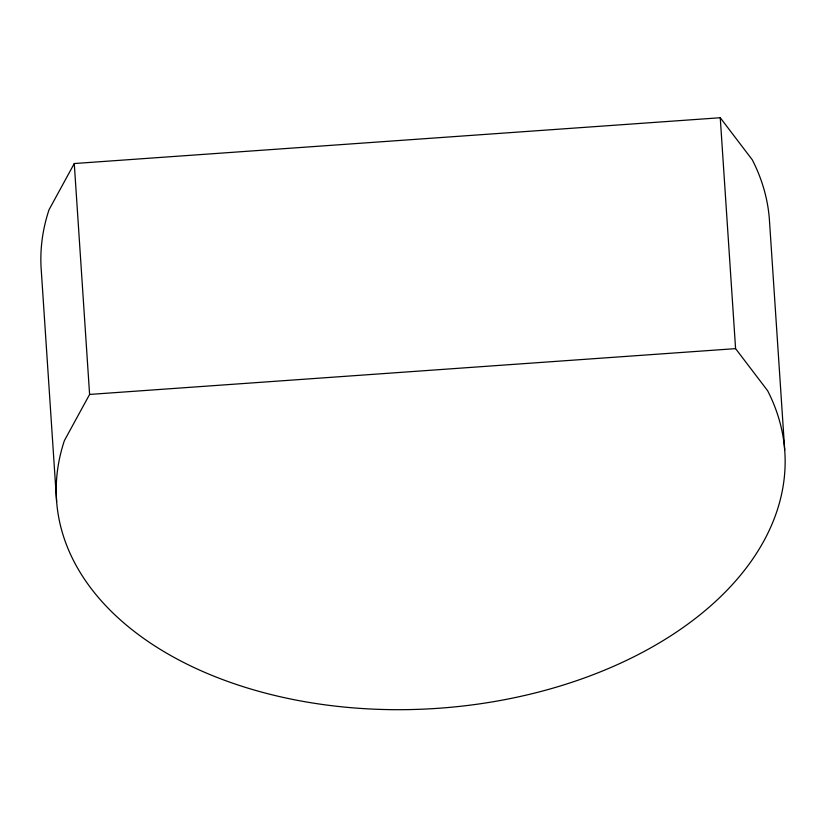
<?xml version="1.0" encoding="UTF-8"?>
<svg xmlns="http://www.w3.org/2000/svg" width="826" height="826" viewBox="0 0 826 826"><rect width="100%" height="100%" fill="white"/><g stroke="black" fill="none" stroke-linecap="round" stroke-linejoin="round"><path stroke-width="1.24" d="M784.7 450.025L769.367 219.127A364.947 233.118 -3.8 0 0 752.3 159.841L720.251 117.736L74.268 163.538L49.044 209.711A364.947 233.118 -3.8 0 0 41.3 270.742L56.633 501.64M74.268 163.538L89.6 394.436L64.387 440.609A364.947 233.118 -3.8 0 0 438.658 708.264A364.947 233.118 -3.8 0 0 767.643 390.75L735.584 348.634L720.251 117.736M89.6 394.436L735.584 348.634"/></g></svg>
